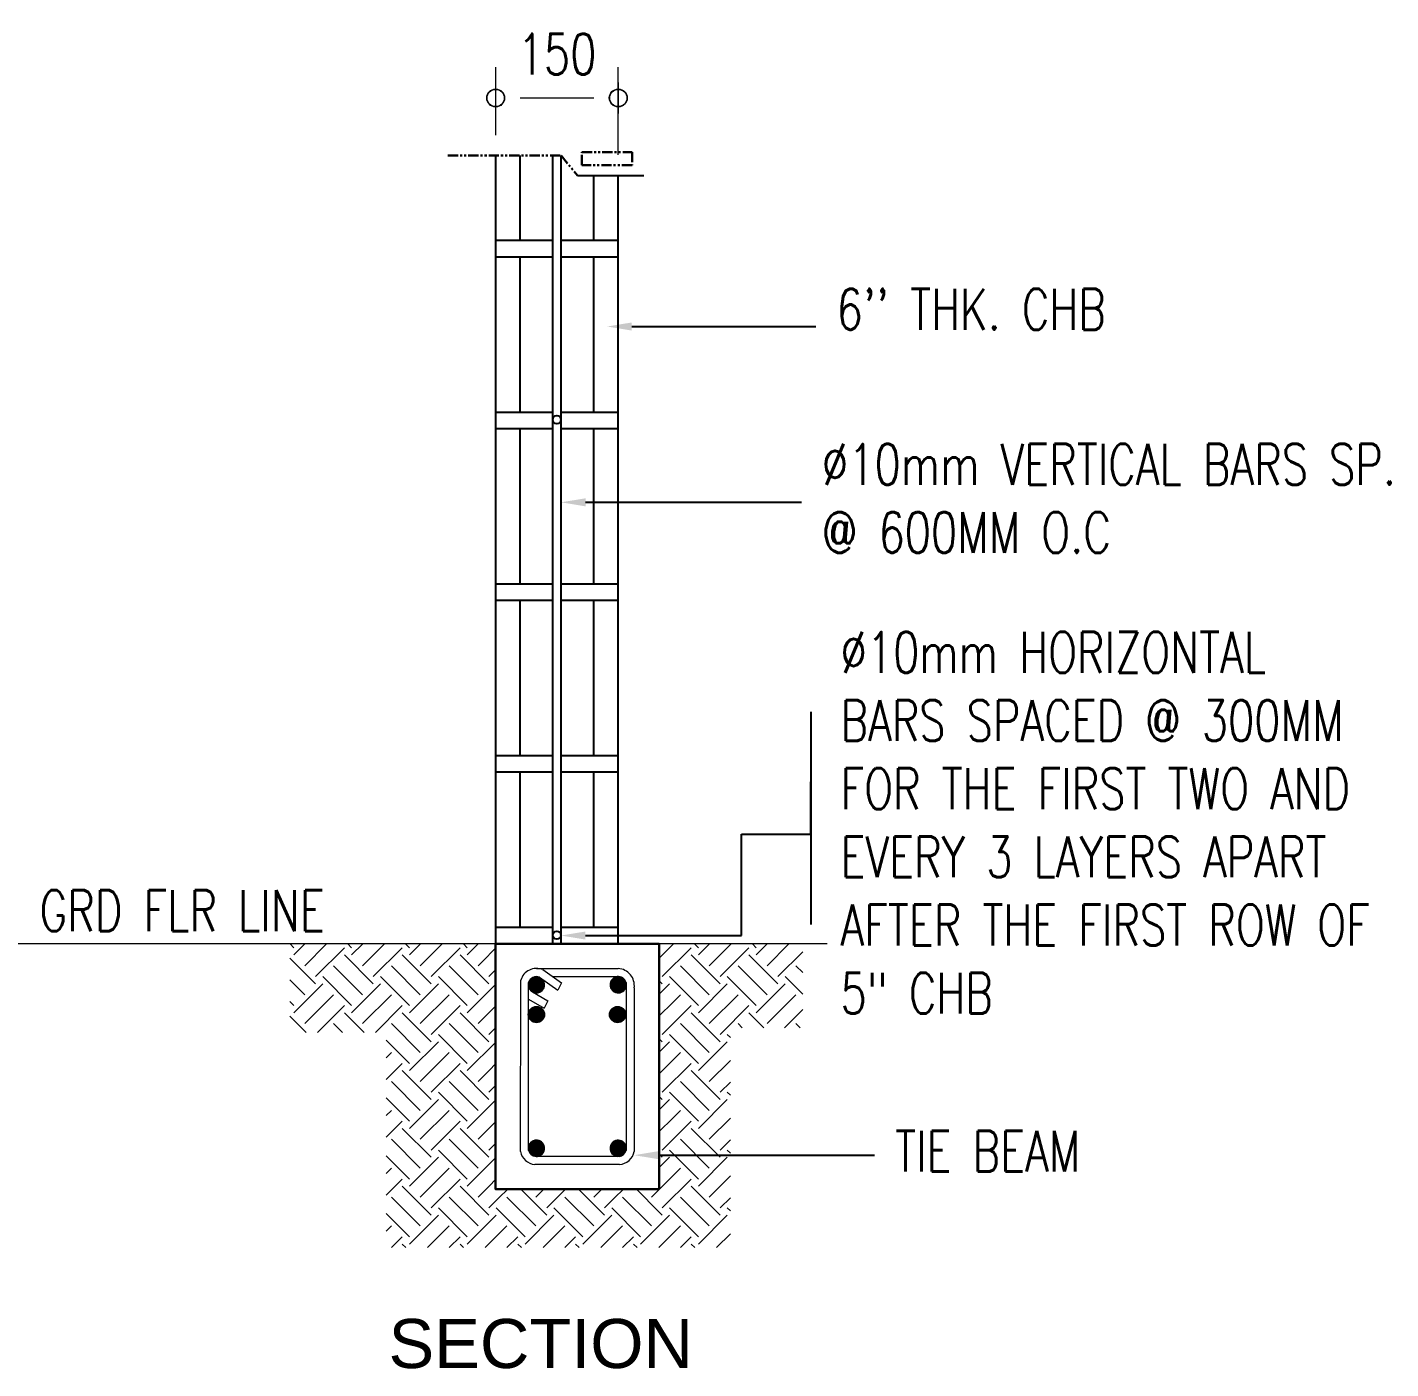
# Model space of a CAD drawing. Header units: millimetres. Extents: x 1634676 to 2568129, y -408635 to -190573.
# Drawn here: x 2467568 to 2469236, y -299118 to -297478 of the extents above; entities that cross this region are included whole.
import ezdxf
from ezdxf import colors
from ezdxf.entities.mleader import LeaderData, LeaderLine
from ezdxf.math import Vec2, Vec3

# ---------------------------------------------------------------- set-up
doc = ezdxf.new("R2010")
doc.units = ezdxf.units.MM
doc.header["$MEASUREMENT"] = 0
doc.linetypes.add('PHANTOM', pattern=[2.5, 1.25, -0.25, 0.25, -0.25, 0.25, -0.25])
doc.layers.get('0').update_dxf_attribs({"lineweight": 15})
doc.layers.get('Defpoints').update_dxf_attribs({"color": 250})
for name, color, linetype, lineweight in [('.2', 2, 'Continuous', 20), ('ST-ANNOT_A', 74, 'Continuous', 20), ('ST-DIM_E', 250, 'Continuous', 13), ('ST-FTG_E', 58, 'PHANTOM', 30), ('ST-GIRDER_CONT', 3, 'Continuous', 30), ('ST-HAT_E', 250, 'Continuous', 9), ('ST-HATCH_E', 250, 'Continuous', 9), ('ST-STL_E', 5, 'Continuous', 25), ('ST-TIES_E', 14, 'Continuous', 15), ('ST-WALL_E', 2, 'Continuous', 25)]:
    doc.layers.add(name, color=color, linetype=linetype, lineweight=lineweight)
doc.layers.add('.5', color=7, linetype='Continuous')
doc.styles.add('ARIAL', font='arial.ttf')
doc.styles.add('ST_TEXT', font='romans.shx', dxfattribs={"width": 0.75})
doc.styles.get("Standard").update_dxf_attribs({"font": 'GOTHIC.TTF'})
doc.dimstyles.new('ST_D25', dxfattribs={"dimscale": 25, "dimtxt": 2, "dimasz": 1.2, "dimexe": 1.5, "dimexo": 1, "dimgap": 1, "dimtad": 1, "dimdec": 0, "dimzin": 1, "dimdsep": 46, "dimtxsty": 'ST_TEXT', "dimblk": 'OpenIndicator', "dimcen": 1, "dimclrd": 256, "dimclre": 256, "dimclrt": 7, "dimadec": 0, "dimazin": 0, "dimtfac": 1, "dimtdec": 0, "dimtix": 1, "dimtmove": 2, "dimatfit": 3, "dimldrblk": 'OPEN90', "dimfxl": 0.075, "dimlwd": -1, "dimlwe": -1, "dimarcsym": 0})

# ---------------------------------------------------------------- blocks, each defined once
blk = doc.blocks.new('OpenIndicator')
at = {"layer": 'ST-DIM_E'}
h = blk.add_hatch(color=255, dxfattribs=at)
h.paths.add_polyline_path([(0.35, 0), (0.365, 0, 0.414214), (0, 0.365), (0, 0.35, -0.414214)])
h.paths.add_polyline_path([(0, 0.35), (0, 0.365, 0.414214), (-0.365, 0), (-0.35, 0, -0.414214)])
h.paths.add_polyline_path([(0, -0.35), (0, -0.365, 0.414214), (0.365, 0), (0.35, 0, -0.414214)])
h.paths.add_polyline_path([(-0.35, 0), (-0.365, 0, 0.414214), (0, -0.365), (0, -0.35, -0.414214)])
at = {"layer": 'ST-DIM_E', "color": 255}
blk.add_line((0, 0.634), (0, -0.634), dxfattribs=at)
at = {"layer": 'ST-DIM_E', "color": 255, "const_width": 0.01}
blk.add_lwpolyline([(-0.63, 0), (0.63, 0)], dxfattribs=at)
at = {"layer": 'ST-DIM_E', "color": 255}
for radius in [0.365, 0.35]:
    blk.add_circle((0, 0), radius, dxfattribs=at)
blk = doc.blocks.new('*D161')
at = {"layer": 'Defpoints', "color": 0, "transparency": 16777216}
for p in [(2468290.9, -297564.1), (2468140.9, -297634.6), (2468290.9, -297658.8)]:
    blk.add_point(p, dxfattribs=at)
at = {"layer": 'ST-DIM_E', "transparency": 16777216}
for p, q in [((2468140.9, -297609.6), (2468140.9, -297526.6)), ((2468290.9, -297633.8), (2468290.9, -297526.6)), ((2468170.9, -297564.1), (2468260.9, -297564.1))]:
    blk.add_line(p, q, dxfattribs=at)
at = {"layer": 'ST-DIM_E', "transparency": 16777216, "xscale": 30, "yscale": 30, "zscale": 30, "rotation": 180}
blk.add_blockref('OpenIndicator', (2468140.9, -297564.1), dxfattribs=at)
at = {"layer": 'ST-DIM_E', "transparency": 16777216, "xscale": 30, "yscale": 30, "zscale": 30}
blk.add_blockref('OpenIndicator', (2468290.9, -297564.1), dxfattribs=at)
at = {"layer": 'ST-DIM_E', "color": 7, "lineweight": -2, "transparency": 16777216, "insert": (2468215.9, -297510.5), "char_height": 50, "attachment_point": 5, "style": 'ST_TEXT'}
blk.add_mtext('150', dxfattribs=at)
blk = doc.blocks.new('_Open90')
at = {"color": 0, "linetype": 'ByBlock', "lineweight": -2}
for p, q in [((0, 0), (-1, 0)), ((-0.5, 0.5), (0, 0)), ((0, 0), (-0.5, -0.5))]:
    blk.add_line(p, q, dxfattribs=at)
blk = doc.blocks.new('789789797')
blk.add_wipeout([(1379854.4, -158893.5), (1379854.4, -159193.5), (1380054.4, -159193.5), (1380054.4, -158893.5)]).translate(0, 0, 0).dxf.layer = 'ST-HAT_E'
at = {"layer": 'ST-TIES_E'}
h = blk.add_hatch(color=256, dxfattribs=at)
h.dxf.hatch_style = 1
h.paths.add_polyline_path([(1379912, -158936.9), (1379908, -158934.1, 0.437054), (1379894.8, -158940.7), (1379894.8, -158946.3, 1.241381)])
h = blk.add_hatch(color=256, dxfattribs=at)
h.dxf.hatch_style = 1
h.paths.add_polyline_path([(1380012, -158936.9), (1380008, -158934.1, 0.437054), (1379994.8, -158940.7), (1379994.8, -158946.3, 1.241381)])
h = blk.add_hatch(color=256, dxfattribs=at)
h.dxf.hatch_style = 1
h.paths.add_polyline_path([(1379911.9, -158973.4), (1379907.9, -158970.6, 0.437054), (1379894.8, -158977.1), (1379894.8, -158982.7, 1.241381)])
h = blk.add_hatch(color=256, dxfattribs=at)
h.dxf.hatch_style = 1
h.paths.add_polyline_path([(1380011.3, -158973.4), (1380007.2, -158970.6, 0.437054), (1379994.1, -158977.1), (1379994.1, -158982.7, 1.241381)])
h = blk.add_hatch(color=256, dxfattribs=at)
h.dxf.hatch_style = 1
h.paths.add_polyline_path([(1379912, -159136.9), (1379908, -159134.1, 0.437054), (1379894.8, -159140.7), (1379894.8, -159146.3, 1.241381)])
h = blk.add_hatch(color=256, dxfattribs=at)
h.dxf.hatch_style = 1
h.paths.add_polyline_path([(1380012, -159136.9), (1380008, -159134.1, 0.437054), (1379994.8, -159140.7), (1379994.8, -159146.3, 1.241381)])
at = {"layer": 'ST-GIRDER_CONT', "elevation": 0}
blk.add_lwpolyline([(1379854.4, -158893.5), (1380054.4, -158893.5), (1380054.4, -159193.5), (1379854.4, -159193.5)], close=True, dxfattribs=at)
at = {"layer": 'ST-TIES_E'}
for p, q in [((1379884.8, -159147.5, 0), (1379885.2, -158937.9, 0)), ((1379904.4, -158923.5, 0), (1380004.4, -158923.5, 0)), ((1379908, -158934.1, 0), (1379930.6, -158950, 0)), ((1379912.1, -158925, 0), (1379935.2, -158941, 0)), ((1379924.3, -158933.5, 0), (1380004.4, -158933.5, 0)), ((1379894.8, -158961, 0), (1379894.8, -158940.7, 0)), ((1379899.5, -158952.2, 0), (1379918.5, -158963.3, 0)), ((1379935.2, -158941, 0), (1379930.6, -158950, 0)), ((1380014.1, -158940.8, 0), (1380014.1, -159146.1, 0)), ((1380024.1, -158947.2, 0), (1380024.1, -159147.2, 0)), ((1379894.8, -159146.3, 0), (1379894.8, -158961, 0)), ((1379894.8, -158961, 0), (1379914, -158972.3, 0)), ((1379918.5, -158963.3, 0), (1379914, -158972.3, 0)), ((1380005.9, -159153.4, 0), (1379903, -159153.4, 0)), ((1380005.9, -159163.4, 0), (1379902.4, -159163.4, 0))]:
    blk.add_line(p, q, dxfattribs=at)
for centre in [(1379904.4, -158979.9, 0), (1380003.7, -158979.9, 0)]:
    blk.add_circle(centre, 10, dxfattribs=at)
for centre, radius, start, end in [((1379904.4, -158943.5, 0), 20, 67.4593, 163.7372), ((1379904.4, -158943.5, 0), 10, 69.3054, 163.7372), ((1379904.4, -158943.5, 0), 10, 196.2628, 40.8495), ((1380004.4, -158943.5, 0), 10, 15.3146, 344.6854), ((1380002.9, -158944.8, 0), 21.3, 353.3121, 85.875), ((1379904.4, -159143.5, 0), 10, 196.2628, 163.7372), ((1380004.4, -159143.5, 0), 10, 15.3146, 261.7657), ((1379904.4, -159143.5, 0), 20, 191.4478, 264.18), ((1380004.4, -159143.5, 0), 10, 278.2343, 344.6854), ((1380004.5, -159143.5, 0), 19.9, 273.8151, 349.2964)]:
    blk.add_arc(centre, radius, start, end, dxfattribs=at)

msp = doc.modelspace()

# ---------------------------------------------------------------- hatches: boundary and pattern name
at = {"layer": 'ST-HATCH_E', "ltscale": 100}
h = msp.add_hatch(dxfattribs=at)
h.set_pattern_fill('EARTH', color=256, scale=200, angle=45, style=0)
h.set_pattern_definition([(45, (1087365.18, -139186.11), (-1e-13, 70.7106781), [50, -50]), (45, (1087351.924, -139172.854), (-1e-13, 70.7106781), [50, -50]), (45, (1087338.665, -139159.595), (-1e-13, 70.7106781), [50, -50]), (135, (1087338.665, -139150.757), (-70.7106781, -9e-14), [50, -50]), (135, (1087351.924, -139137.5), (-70.7106781, -9e-14), [50, -50]), (135, (1087365.18, -139124.24), (-70.7106781, -9e-14), [50, -50])])
h.paths.add_polyline_path([(2468428, -298701.1), (2468516.5, -298701.1), (2468516.5, -298598.6), (2468085.9, -298598.6), (2467889.2, -298598.6), (2467889.2, -298706.8), (2468006.9, -298706.8), (2468006.9, -298970.1), (2468428, -298970.1)])

# ---------------------------------------------------------------- linework, layer by layer
at = {"layer": '.2', "ltscale": 2, "elevation": 0}
msp.add_lwpolyline([(2468546.5, -298598.6), (2467463.9, -298598.6)], dxfattribs=at)
at = {"layer": '.5', "ltscale": 100}
for p, q in [((2468210.9, -298598.6, 0), (2468140.9, -298598.6, 0)), ((2468290.9, -298598.6, 0), (2468220.9, -298598.6, 0))]:
    msp.add_line(p, q, dxfattribs=at)
at = {"lineweight": -2}
for p, q in [((2468240.9, -297658.8), (2468322.3, -297658.8)), ((2468526.3, -298464.6), (2468526.3, -298400.4))]:
    msp.add_line(p, q, dxfattribs=at)
at = {"layer": 'ST-DIM_E', "lineweight": -2}
for p, q in [((2468526.3, -298314.9), (2468526.3, -298574.8)), ((2468441.5, -298588.4), (2468441.5, -298464.6)), ((2468441.5, -298464.6), (2468526.3, -298464.6))]:
    msp.add_line(p, q, dxfattribs=at)
at = {"layer": 'ST-FTG_E', "ltscale": 10}
for p, q in [((2468082.4, -297634.6), (2468220.9, -297634.6)), ((2468220.9, -297634.6), (2468240.9, -297658.8))]:
    msp.add_line(p, q, dxfattribs=at)
at = {"layer": 'ST-FTG_E', "ltscale": 10, "elevation": 0}
msp.add_lwpolyline([(2468246.3, -297630.3), (2468307.7, -297630.3), (2468307.7, -297646.2), (2468246.3, -297646.2)], close=True, dxfattribs=at)
at = {"layer": 'ST-STL_E'}
for p, q in [((2468210.9, -298898.6, 0), (2468210.9, -297634.6, 0)), ((2468220.9, -298898.6, 0), (2468220.9, -297634.6, 0))]:
    msp.add_line(p, q, dxfattribs=at)
for centre in [(2468215.7, -297957.6), (2468215.8, -298588)]:
    msp.add_circle(centre, 5, dxfattribs=at)
at = {"layer": 'ST-WALL_E', "ltscale": 100}
for p, q in [((2468140.9, -297738.6, 0), (2468140.9, -297634.6, 0)), ((2468170.9, -297738.6, 0), (2468170.9, -297634.6, 0)), ((2468260.9, -297738.6, 0), (2468260.9, -297658.8, 0)), ((2468290.9, -297738.6, 0), (2468290.9, -297658.8, 0)), ((2468210.9, -297738.6, 0), (2468140.9, -297738.6, 0)), ((2468140.9, -297948.6, 0), (2468140.9, -297738.6, 0)), ((2468290.9, -297738.6, 0), (2468220.9, -297738.6, 0)), ((2468290.9, -297948.6, 0), (2468290.9, -297738.6, 0)), ((2468210.9, -297758.6, 0), (2468140.9, -297758.6, 0)), ((2468170.9, -297948.6, 0), (2468170.9, -297758.6, 0)), ((2468290.9, -297758.6, 0), (2468220.9, -297758.6, 0)), ((2468260.9, -297948.6, 0), (2468260.9, -297758.6, 0)), ((2468140.9, -298158.6, 0), (2468140.9, -297948.6, 0)), ((2468210.9, -297948.6, 0), (2468140.9, -297948.6, 0)), ((2468290.9, -297948.6, 0), (2468220.9, -297948.6, 0)), ((2468290.9, -298158.6, 0), (2468290.9, -297948.6, 0)), ((2468210.9, -297968.6, 0), (2468140.9, -297968.6, 0)), ((2468170.9, -298158.6, 0), (2468170.9, -297968.6, 0)), ((2468290.9, -297968.6, 0), (2468220.9, -297968.6, 0)), ((2468260.9, -298158.6, 0), (2468260.9, -297968.6, 0)), ((2468210.9, -298158.6, 0), (2468140.9, -298158.6, 0)), ((2468140.9, -298368.6, 0), (2468140.9, -298158.6, 0)), ((2468290.9, -298158.6, 0), (2468220.9, -298158.6, 0)), ((2468290.9, -298368.6, 0), (2468290.9, -298158.6, 0)), ((2468210.9, -298178.6, 0), (2468140.9, -298178.6, 0)), ((2468170.9, -298368.6, 0), (2468170.9, -298178.6, 0)), ((2468290.9, -298178.6, 0), (2468220.9, -298178.6, 0)), ((2468260.9, -298368.6, 0), (2468260.9, -298178.6, 0)), ((2468140.9, -298578.6, 0), (2468140.9, -298368.6, 0)), ((2468210.9, -298368.6, 0), (2468140.9, -298368.6, 0)), ((2468290.9, -298368.6, 0), (2468220.9, -298368.6, 0)), ((2468290.9, -298578.6, 0), (2468290.9, -298368.6, 0)), ((2468210.9, -298388.6, 0), (2468140.9, -298388.6, 0)), ((2468170.9, -298578.6, 0), (2468170.9, -298388.6, 0)), ((2468290.9, -298388.6, 0), (2468220.9, -298388.6, 0)), ((2468260.9, -298578.6, 0), (2468260.9, -298388.6, 0)), ((2468210.9, -298578.6, 0), (2468140.9, -298578.6, 0)), ((2468140.9, -298788.6, 0), (2468140.9, -298578.6, 0)), ((2468290.9, -298578.6, 0), (2468220.9, -298578.6, 0)), ((2468290.9, -298788.6, 0), (2468290.9, -298578.6, 0)), ((2468170.9, -298788.6, 0), (2468170.9, -298598.6, 0)), ((2468260.9, -298788.6, 0), (2468260.9, -298598.6, 0)), ((2468140.9, -298898.6, 0), (2468140.9, -298788.6, 0)), ((2468210.9, -298788.6, 0), (2468140.9, -298788.6, 0)), ((2468290.9, -298788.6, 0), (2468220.9, -298788.6, 0)), ((2468290.9, -298898.6, 0), (2468290.9, -298788.6, 0)), ((2468210.9, -298808.6, 0), (2468140.9, -298808.6, 0)), ((2468170.9, -298898.6, 0), (2468170.9, -298808.6, 0)), ((2468290.9, -298808.6, 0), (2468220.9, -298808.6, 0)), ((2468260.9, -298898.6, 0), (2468260.9, -298808.6, 0))]:
    msp.add_line(p, q, dxfattribs=at)

# ---------------------------------------------------------------- texts
at = {"lineweight": -2, "insert": (2468009.8, -299057.3, 0), "char_height": 60, "attachment_point": 1, "style": 'ARIAL'}
msp.add_mtext_dynamic_manual_height_columns('SECTION', width=0.318, gutter_width=1, heights=[0], dxfattribs=at)
at = {"layer": 'ST-ANNOT_A', "char_height": 50, "attachment_point": 4, "style": 'ST_TEXT'}
for s, width, insert in [("6'' THK. CHB        ", 569.633, (2468558, -297822.5, 0)), ('%%C10mm VERTICAL BARS SP. @ 600MM O.C         ', 766.389, (2468540.1, -298053.8, 0)), ('%%C10mm HORIZONTAL BARS SPACED @ 300MM FOR THE FIRST TWO AND EVERY 3 LAYERS APART AFTER THE FIRST ROW OF 5" CHB        ', 718.965, (2468562.8, -298450.5, 0)), ('GRD FLR LINE', 571.758, (2467583, -298557.9, 0)), ('TIE BEAM', 766.389, (2468629.6, -298852.1, 0))]:
    msp.add_mtext_dynamic_manual_height_columns(s, width=width, gutter_width=1, heights=[0], dxfattribs=dict(at, insert=insert))

# ---------------------------------------------------------------- dimensions: what is measured, and where the dimension line sits
at = {"layer": 'ST-DIM_E', "lineweight": -2}
dim = msp.add_linear_dim(base=(2468290.9, -297564.1, 0), p1=(2468140.9, -297634.6, 0), p2=(2468290.9, -297658.8, 0), text='150', dimstyle='ST_D25', dxfattribs=at)
dim.commit()
dim.dimension.update_dxf_attribs({"geometry": '*D161', "text_midpoint": (2468215.9, -297510.5, 0), "dimtype": 160})

# ---------------------------------------------------------------- leaders
ml = msp.add_multileader_mtext('Standard', dxfattribs=at)
ml.set_content('', color=256)
ml.set_leader_properties()
ml.build(insert=Vec2(0, 0))
ml.multileader.update_dxf_attribs({"dogleg_length": 0.36, "arrow_head_size": 30})
ctx = ml.context
ctx.base_point, ctx.char_height, ctx.arrow_head_size, ctx.landing_gap_size, ctx.plane_origin = Vec3(2468532.5, -297843.6, 0), 180, 30, 90, Vec3(2469894, -297962.9, 0)
notes = []
notes.append((ctx, [(0, (1, 1, 0), (2468427.6, -297843.6, 0), (1, 0), 104.9, [(0, [(2468277.3, -297843.6, 0)], 0, [])])]))
ctx.mtext.insert, ctx.mtext.flow_direction = Vec3(2468622.5, -297753.6, 0), 5
ml = msp.add_multileader_mtext('Standard', dxfattribs=at)
ml.set_content('', color=256)
ml.set_leader_properties()
ml.build(insert=Vec2(0, 0))
ml.multileader.update_dxf_attribs({"dogleg_length": 0.36, "arrow_head_size": 30})
ctx = ml.context
ctx.base_point, ctx.char_height, ctx.arrow_head_size, ctx.landing_gap_size, ctx.plane_origin = Vec3(2468515, -298058.6, 0), 180, 30, 90, Vec3(2469837.6, -298177.9, 0)
notes.append((ctx, [(0, (1, 1, 0), (2468371.2, -298058.6, 0), (1, 0), 143.8, [(0, [(2468220.9, -298058.6, 0)], 0, [])])]))
ctx.mtext.insert, ctx.mtext.flow_direction = Vec3(2468605, -297968.6, 0), 5
ml = msp.add_multileader_mtext('Standard', dxfattribs=at)
ml.set_content('', color=256)
ml.set_leader_properties()
ml.build(insert=Vec2(0, 0))
ml.multileader.update_dxf_attribs({"dogleg_length": 0.36, "arrow_head_size": 30})
ctx = ml.context
ctx.base_point, ctx.char_height, ctx.arrow_head_size, ctx.landing_gap_size, ctx.plane_origin = Vec3(2468441.5, -298588.4), 180, 30, 90, Vec3(2469837.6, -298707.7)
notes.append((ctx, [(0, (1, 1, 0), (2468371.1, -298588.4), (1, 0), 70.4, [(0, [(2468220.8, -298588.4)], 0, [])])]))
ctx.mtext.insert, ctx.mtext.flow_direction = Vec3(2468531.5, -298498.4), 5
for ctx, leaders in notes:
    for number, flags, end, landing, length, lines in leaders:
        leader = LeaderData()
        leader.index, (leader.has_last_leader_line, leader.has_dogleg_vector, leader.attachment_direction) = number, flags
        leader.last_leader_point, leader.dogleg_vector, leader.dogleg_length = Vec3(end), Vec3(landing), length
        for number, points, colour, breaks in lines:
            line = LeaderLine()
            line.index, line.vertices, line.color, line.breaks = number, Vec3.list(points), colors.encode_raw_color(colour), breaks
            leader.lines.append(line)
        ctx.leaders.append(leader)

# ---------------------------------------------------------------- next in the draw order: block references
at = {"layer": '.2'}
msp.add_blockref('789789797', (1088286.4, -139705.1), dxfattribs=at)

# ---------------------------------------------------------------- next in the draw order: leaders
at = {"layer": 'ST-DIM_E', "lineweight": -2}
ml = msp.add_multileader_mtext('Standard', dxfattribs=at)
ml.set_content('', color=256)
ml.set_leader_properties()
ml.build(insert=Vec2(0, 0))
ml.multileader.update_dxf_attribs({"dogleg_length": 0.36, "arrow_head_size": 30})
ctx = ml.context
ctx.base_point, ctx.char_height, ctx.arrow_head_size, ctx.landing_gap_size, ctx.plane_origin = Vec3(2468604.5, -298857, 0), 180, 30, 90, Vec3(2469927.1, -298976.3, 0)
notes = []
notes.append((ctx, [(0, (1, 1, 0), (2468460.7, -298857, 0), (1, 0), 143.8, [(0, [(2468310.3, -298857, 0)], 0, [])])]))
ctx.mtext.insert, ctx.mtext.flow_direction = Vec3(2468694.5, -298767, 0), 5
for ctx, leaders in notes:
    for number, flags, end, landing, length, lines in leaders:
        leader = LeaderData()
        leader.index, (leader.has_last_leader_line, leader.has_dogleg_vector, leader.attachment_direction) = number, flags
        leader.last_leader_point, leader.dogleg_vector, leader.dogleg_length = Vec3(end), Vec3(landing), length
        for number, points, colour, breaks in lines:
            line = LeaderLine()
            line.index, line.vertices, line.color, line.breaks = number, Vec3.list(points), colors.encode_raw_color(colour), breaks
            leader.lines.append(line)
        ctx.leaders.append(leader)

doc.saveas('drawing.dxf')
